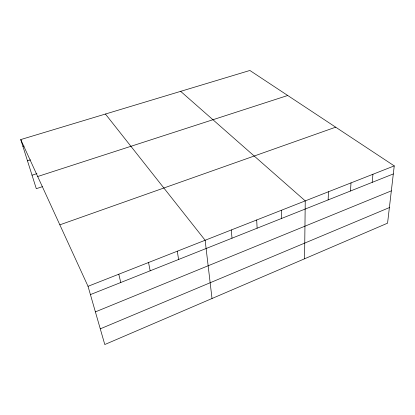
<?xml version="1.0" encoding="UTF-8"?>
<svg xmlns="http://www.w3.org/2000/svg" width="415" height="415" viewBox="0 0 415 415"><rect width="100%" height="100%" fill="white"/><g stroke="black" fill="none" stroke-linecap="round" stroke-linejoin="round"><path stroke-width="0.62" d="M304.574 258.789L305.243 200.886L180.66 91.347M328.135 199.906L328.462 191.756M350.473 191.009L351.017 182.885M372.188 182.356L372.94 174.264M394.25 165.886L387.563 223.171L104.788 344.528L88.032 286.308L20.75 139.575L249.872 70.472L394.25 165.886L88.032 286.308M100.274 328.841L389.384 207.583M95.393 311.883L391.335 190.859M90.418 294.598L393.311 173.947M59.843 224.837L335.678 127.177M42.335 186.688L36.302 188.685L20.75 139.575M37.687 176.515L287.73 95.492M32.033 175.197L36.951 173.615M27.483 160.833L30.528 159.879M22.913 146.412L24.122 146.044M105.431 114.037L205.135 240.254L212.018 298.51M118.789 274.211L120.786 282.501M148.529 262.519L150.163 270.798M177.293 251.205L178.59 259.474M231.316 229.962L232.001 238.2M256.703 219.976L257.113 228.198M281.334 210.286L281.484 218.487"/></g></svg>
